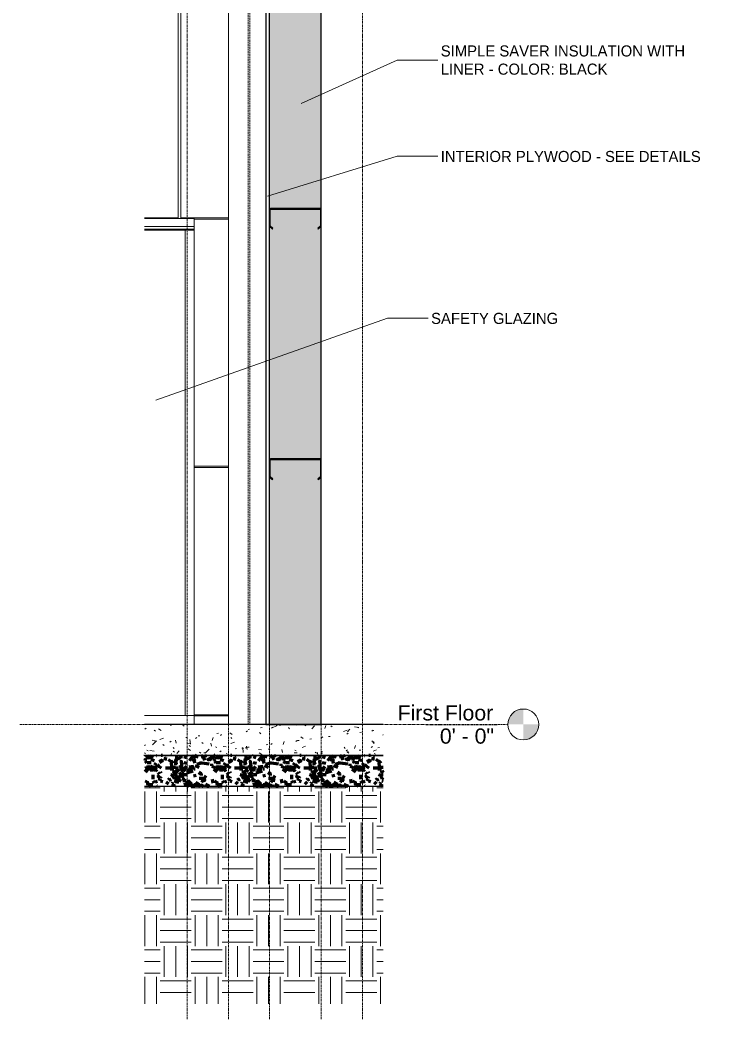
# Model space of a CAD drawing. Header units: inches. Extents: x 22734 to 24094, y -82 to 484.
# Drawn here: x 23751.9 to 23890.6, y -57.2 to 136.8 of the extents above; entities that cross this region are included whole.
import ezdxf

# ---------------------------------------------------------------- set-up
doc = ezdxf.new("R2010")
doc.units = ezdxf.units.IN
doc.header["$MEASUREMENT"] = 0
doc.linetypes.add('Grid Line 1_2_', pattern=[0.875, 0.5, -0.125, 0.125, -0.125])
doc.linetypes.add('Hidden 1_8_', pattern=[0.1875, 0.125, -0.0625])
for name, color, linetype, lineweight in [('A-ANNO-IDEN', 131, 'Continuous', 9), ('A-FLOR', 192, 'Continuous', 30), ('A-FLOR-LEVL', 51, 'Continuous', 9), ('A-FLOR-PATT', 8, 'Continuous', 70), ('A-GLAZ-CWMG', 51, 'Continuous', 30), ('A-WALL', 113, 'Continuous', 30), ('A-WALL-PATT', 111, 'Continuous', 70), ('C-BLDG-PADS', 91, 'Continuous', 200), ('C-TOPO', 7, 'Continuous', 30), ('I-WALL', 2, 'Continuous', 30), ('S-BEAM', 12, 'Continuous', 30), ('S-COLS', 52, 'Continuous', 30), ('S-GRID', 1, 'Continuous', 9)]:
    doc.layers.add(name, color=color, linetype=linetype, lineweight=lineweight)
doc.styles.add('Arial_1', font='arial.ttf', dxfattribs={"height": 2.950599})
doc.styles.add('Century Gothic', font='GOTHIC.TTF', dxfattribs={"height": 2.155668})

# ---------------------------------------------------------------- blocks, each defined once
blk = doc.blocks.new('Struct_Xcel_Sports Complex_rvt-5-Wall Section - Fieldhouse - West Wall')
at = {"layer": 'A-FLOR-PATT', "lineweight": 9}
h = blk.add_hatch(dxfattribs=at)
h.set_pattern_fill('FP_44', color=253, style=0, pattern_type=2)
h.set_pattern_definition([(50, (-69256.922, 101.715), (6.8859965, -0.6020972), [0.72, -7.92]), (355, (-69256.922, 101.715), (-1.3317556, 7.2205465), [0.576, -6.336]), (100.451, (-69256.349, 101.665), (5.55362855, 6.6181912), [0.612, -6.731]), (46.184, (-69256.922, 103.635), (10.2456418, -1.5889251), [1.08, -11.88]), (96.636, (-69256.069, 103.502), (8.9724387, 9.3515184), [0.918, -10.096]), (351.184, (-69256.922, 103.635), (8.9731991, 9.3512304), [0.864, -9.504]), (21, (-69255.962, 103.155), (5.7307257, -3.86500345), [0.72, -7.92]), (326, (-69255.962, 103.155), (2.3358107, 6.9608802), [0.576, -6.336]), (71.451, (-69255.485, 102.833), (8.0658757, 3.0959479), [0.612, -6.731]), (37.5, (-69256.922, 101.715), (0.11686595, 3.19547842), [0.317, -5.942, 0.317, -6.115, -6.36]), (37.5, (-69256.922, 101.715), (0.11686595, 3.19547842), [-12.691, 0.317, -6.043]), (7.5, (-69256.922, 101.715), (2.52543, 3.78602473), [0.317, -3.35, 0.317, -5.798, -2.424]), (7.5, (-69256.922, 101.715), (2.52543, 3.78602473), [-9.782, 0.317, -2.107]), (327.5, (-69259.063, 101.715), (5.12436853, -0.21617625), [0.317, -2.083, 0.317, -7.171, -9.936]), (327.5, (-69259.063, 101.715), (5.12436853, -0.21617625), [-9.888, 0.317, -9.619]), (317.5, (-69260.023, 101.715), (5.5983262, 0.96140978), [0.317, -2.803, 0.317, -4.656, -7.056]), (317.5, (-69260.023, 101.715), (5.5983262, 0.96140978), [-8.093, 0.317, -6.739])])
h.paths.add_polyline_path([(-22769.34, -6), (-22769.34, 0), (-22815.65, 0), (-22815.65, -6)], flags=0)
at = {"layer": 'A-FLOR', "color": 7}
for p, q in [((-22769.34, 0), (-22815.65, 0)), ((-22815.65, -6), (-22769.34, -6))]:
    blk.add_line(p, q, dxfattribs=at)
blk = doc.blocks.new('Girt_C - 10_D-1401750-Wall Section - Fieldhouse - West Wall')
at = {"layer": 'S-BEAM', "lineweight": 9}
h = blk.add_hatch(dxfattribs=at)
h.set_pattern_fill('FP_39', color=253, style=0, pattern_type=2)
h.set_pattern_definition([(45, (-69256.922, 101.715), (-2.37587878, 2.37587878), []), (45, (-69256.922, 105.315), (-2.37587878, 2.37587878), [])])
h.paths.add_polyline_path([(-22781.97, 96.2), (-22781.39, 96.68), (-22781.39, 99.99), (-22781.45, 100.12), (-22781.58, 100.18), (-22791.2, 100.18), (-22791.34, 100.12), (-22791.39, 99.99), (-22791.39, 96.68), (-22790.82, 96.2), (-22790.75, 96.28), (-22791.28, 96.73), (-22791.28, 100), (-22791.26, 100.05), (-22791.2, 100.07), (-22781.58, 100.07), (-22781.52, 100.05), (-22781.5, 100), (-22781.5, 96.73), (-22782.04, 96.28)], flags=0)
at = {"layer": 'S-BEAM', "color": 7}
for p, q in [((-22791.39, 99.99), (-22791.39, 96.68)), ((-22791.28, 96.73), (-22791.28, 100)), ((-22781.58, 100.18), (-22791.2, 100.18)), ((-22791.2, 100.07), (-22781.58, 100.07)), ((-22781.5, 100), (-22781.5, 96.73)), ((-22781.39, 96.68), (-22781.39, 99.99)), ((-22791.39, 96.68), (-22790.82, 96.2)), ((-22790.75, 96.28), (-22791.28, 96.73)), ((-22790.82, 96.2), (-22790.75, 96.28)), ((-22781.5, 96.73), (-22782.04, 96.28)), ((-22782.04, 96.28), (-22781.97, 96.2)), ((-22781.97, 96.2), (-22781.39, 96.68))]:
    blk.add_line(p, q, dxfattribs=at)
for centre, radius, start, end in [((-22791.2, 99.99), 0.188, 90, 180), ((-22791.2, 99.99), 0.0782, 90, 177.8773), ((-22781.58, 99.99), 0.188, 0, 90), ((-22781.58, 99.99), 0.0782, 3.0424, 90)]:
    blk.add_arc(centre, radius, start, end, dxfattribs=at)
blk = doc.blocks.new('Girt_C - 10_D-1260059-Wall Section - Fieldhouse - West Wall')
at = {"layer": 'S-BEAM', "color": 8, "lineweight": 18}
for p, q in [((-22815.65, 96.68), (-22806.02, 96.68)), ((-22815.65, 96.2), (-22806.02, 96.2))]:
    blk.add_line(p, q, dxfattribs=at)
blk = doc.blocks.new('W-Wide Flange-Column - B1_H-1528736-Wall Section - Fieldhouse - West Wall')
at = {"layer": 'S-COLS', "color": 8, "linetype": 'Hidden 1_8_', "lineweight": 18}
for p, q in [((-22795.55, 336.19), (-22795.55, 0)), ((-22795.23, 0), (-22795.23, 336.19))]:
    blk.add_line(p, q, dxfattribs=at)
blk = doc.blocks.new('Girt_C - 10_D-1835924-Wall Section - Fieldhouse - West Wall')
at = {"layer": 'S-BEAM', "color": 7}
for p, q in [((-22791.39, 51.37), (-22791.39, 48.05)), ((-22791.28, 48.11), (-22791.28, 51.37)), ((-22781.58, 51.55), (-22791.2, 51.55)), ((-22791.2, 51.45), (-22781.58, 51.45)), ((-22781.5, 51.37), (-22781.5, 48.11)), ((-22781.39, 48.05), (-22781.39, 51.37)), ((-22791.39, 48.05), (-22790.81, 47.57)), ((-22790.74, 47.66), (-22791.28, 48.11)), ((-22790.81, 47.57), (-22790.74, 47.66)), ((-22781.5, 48.11), (-22782.04, 47.66)), ((-22782.04, 47.66), (-22781.96, 47.57)), ((-22781.96, 47.57), (-22781.39, 48.05))]:
    blk.add_line(p, q, dxfattribs=at)
for centre, radius, start, end in [((-22791.2, 51.37), 0.187, 90, 180), ((-22791.2, 51.37), 0.0782, 90, 176.9576), ((-22781.58, 51.37), 0.188, 0, 90), ((-22781.58, 51.37), 0.0782, 2.1227, 90)]:
    blk.add_arc(centre, radius, start, end, dxfattribs=at)
blk = doc.blocks.new('Rectangular Mullion - Interior 1_75_ x 4_5_-1972889-Wall Section - Fieldhouse - West Wall')
at = {"layer": 'A-GLAZ-CWMG', "color": 8, "lineweight": 18}
blk.add_line((-22815.65, 96), (-22806.02, 96), dxfattribs=at)
blk = doc.blocks.new('Rectangular Mullion - Interior 1_75_ x 4_5_-1972890-Wall Section - Fieldhouse - West Wall')
at = {"layer": 'A-GLAZ-CWMG', "color": 8, "lineweight": 18}
blk.add_line((-22806.02, 1.75), (-22815.65, 1.75), dxfattribs=at)
blk = doc.blocks.new('Rectangular Mullion - Interior 1_75_ x 4_5_-1220297-Wall Section - Fieldhouse - West Wall')
at = {"layer": 'A-GLAZ-CWMG', "color": 8, "lineweight": 18}
for p, q in [((-22807.77, 96), (-22806.02, 96)), ((-22807.77, 96), (-22807.77, 1.75)), ((-22806.02, 1.75), (-22807.77, 1.75))]:
    blk.add_line(p, q, dxfattribs=at)
blk = doc.blocks.new('Level - Level Head - Circle-15001-Wall Section - Fieldhouse - West Wall')
at = {"layer": 'A-FLOR-LEVL'}
h = blk.add_hatch(color=256, dxfattribs=at)
edge = h.paths.add_edge_path(flags=0)
edge.add_line((-22742.17, 0), (-22745.17, 0))
edge.add_arc((-22742.17, 0), 3, 90, 180, ccw=False)
edge.add_line((-22742.17, 3), (-22742.17, 0))
h = blk.add_hatch(color=256, dxfattribs=at)
edge = h.paths.add_edge_path(flags=0)
edge.add_line((-22742.17, -3), (-22742.17, 0))
edge.add_line((-22742.17, 0), (-22739.17, 0))
edge.add_arc((-22742.17, 0), 3, 270, 360, ccw=False)
blk.add_circle((-22742.17, 0), 3, dxfattribs=at)

msp = doc.modelspace()

# ---------------------------------------------------------------- hatches: boundary and pattern name
at = {"layer": 'A-WALL-PATT', "lineweight": 9}
h = msp.add_hatch(dxfattribs=at)
h.set_pattern_fill('FP_40', color=43, style=0, pattern_type=2)
h.set_pattern_definition([(90, (-71511.33, -1108), (-193, -193), [48, -145]), (180, (-71511.33, -1108), (-2e-14, -193), [96, -97]), (270, (-71607.33, -1060), (-193, -193), [48, -145]), (180, (-71511.33, -1060), (-2e-14, -193), [96, -97]), (270, (-71607.83, -1060), (-193, -193), [48, -145]), (180, (-71607.83, -1060), (-2e-14, -193), [96, -97]), (90, (-71703.83, -1108), (-193, -193), [48, -145]), (180, (-71607.83, -1108), (-2e-14, -193), [96, -97]), (90, (-71559.08, -1059.75), (-193, -193), [48, -145]), (180, (-71510.96, -1059.75), (-2e-14, -193), [48.125, -144.875]), (180, (-71510.96, -1011.75), (-2e-14, -193), [48.125, -144.875]), (90, (-71655.58, -1059.75), (-193, -193), [48, -145]), (180, (-71559.58, -1059.75), (-2e-14, -193), [96, -97]), (270, (-71559.58, -1011.75), (-193, -193), [48, -145]), (180, (-71559.58, -1011.75), (-2e-14, -193), [96, -97]), (180, (-71656.08, -1059.75), (-2e-14, -193), [48, -145]), (270, (-71656.08, -1011.75), (-193, -193), [48, -145]), (180, (-71656.08, -1011.75), (-2e-14, -193), [48, -145]), (90, (-71511.33, -1011.5), (-193, -193), [48, -145]), (180, (-71511.33, -1011.5), (-2e-14, -193), [96, -97]), (270, (-71607.33, -963.5), (-193, -193), [48, -145]), (180, (-71511.33, -963.5), (-2e-14, -193), [96, -97]), (270, (-71607.83, -963.5), (-193, -193), [48, -145]), (180, (-71607.83, -963.5), (-2e-14, -193), [96, -97]), (90, (-71703.83, -1011.5), (-193, -193), [48, -145]), (180, (-71607.83, -1011.5), (-2e-14, -193), [96, -97]), (90, (-71559.08, -963.25), (-193, -193), [48, -145]), (180, (-71510.96, -963.25), (-2e-14, -193), [48.125, -144.875]), (180, (-71510.96, -915.25), (-2e-14, -193), [48.125, -144.875]), (90, (-71655.58, -963.25), (-193, -193), [48, -145]), (180, (-71559.58, -963.25), (-2e-14, -193), [96, -97]), (270, (-71559.58, -915.25), (-193, -193), [48, -145]), (180, (-71559.58, -915.25), (-2e-14, -193), [96, -97]), (180, (-71656.08, -963.25), (-2e-14, -193), [48, -145]), (270, (-71656.08, -915.25), (-193, -193), [48, -145]), (180, (-71656.08, -915.25), (-2e-14, -193), [48, -145])])
h.paths.add_polyline_path([(23792.30222, 0), (23792.30222, 176), (23776.04234, 176), (23776.04234, 98.25), (23785.67722, 98.25), (23785.67722, 0)], flags=0)
h.paths.add_polyline_path([(23800.30222, 148.1875), (23800.30322, 148.18834), (23800.30222, 148.66959)], flags=0)
h = msp.add_hatch(dxfattribs=at)
h.set_pattern_fill('FP_43', color=253, style=0, pattern_type=2)
h.set_pattern_definition([(161.57, (-69256.802, 101.835), (-0.9603836945, -0.0003991792), [0, -6.83, 0.758, 0]), (18.43, (-69257.042, 101.835), (-0.9603836945, 0.0003991792), [0, -6.83, 0.758, 0]), (108.43, (-69256.802, 101.835), (0.4795101816, -2.4005263976), [2.276, -5.312]), (71.57, (-69257.042, 101.835), (0.4795101816, 2.4005263976), [2.276, -5.312])])
h.paths.add_polyline_path([(23810.30322, 0), (23810.30322, 146.25), (23800.30322, 146.25), (23800.30322, 0)], flags=0)
at = {"layer": 'C-BLDG-PADS'}
h = msp.add_hatch(dxfattribs=at)
h.set_pattern_fill('FP_48', color=55, style=0, pattern_type=2)
h.set_pattern_definition([(212.005, (-69257.729, 103.73), (-40.310627113, -26.873008647), [1.268, -125.493]), (213.69, (-69256.922, 104.268), (-13.43624134, -13.43676437), [0.969, -47.478]), (198.435, (-69256.519, 104.402), (-26.87302355, -13.43654178), [0.425, -42.065]), (180, (-69255.982, 104.402), (-2e-15, -13.437), [0.537, -12.899]), (161.565, (-69255.579, 104.268), (-13.43651778, 1.2e-05), [0.425, -42.065]), (333.435, (-69255.444, 113.942), (13.43653248, 1.2e-05), [0.601, -29.444]), (296.565, (-69255.579, 114.211), (13.43652048, -13.43654448), [0.3, -29.745]), (270, (-69255.579, 114.883), (13.437, 8e-16), [0.672, -12.765]), (186.34, (-69255.444, 106.149), (-107.492656838, -13.4363962), [1.217, -120.457]), (296.565, (-69252.488, 114.48), (13.43652048, -13.43654448), [0.3, -29.745]), (303.69, (-69252.757, 114.883), (13.43676437, -13.43624134), [0.484, -47.962]), (229.399, (-69250.607, 108.971), (-67.182839734, -80.619621578), [1.239, -122.641]), (243.435, (-69250.204, 109.777), (1.2e-05, -13.43653248), [0.901, -29.144]), (213.69, (-69245.501, 108.299), (-13.43624134, -13.43676437), [0.484, -47.962]), (33.69, (-69249.532, 104.536), (13.43624134, 13.43676437), [0.484, -47.962]), (0, (-69249.801, 104.536), (0, 13.437), [0.269, -13.168]), (333.435, (-69250.07, 104.671), (13.43653248, 1.2e-05), [0.3, -29.745]), (284.036, (-69250.204, 105.208), (13.43654487, -40.30972051), [0.554, -54.847]), (270, (-69250.204, 105.477), (13.437, 8e-16), [0.269, -13.168]), (243.435, (-69250.204, 105.746), (1.2e-05, -13.43653248), [0.3, -29.745]), (135, (-69250.204, 105.88), (-13.4364431, 9e-16), [0.19, -18.812]), (90, (-69250.204, 105.746), (-13.437, 8e-16), [0.134, -13.302]), (18.435, (-69245.367, 111.927), (26.87302355, 13.43654178), [0.85, -41.641]), (6.34, (-69244.561, 112.195), (107.492656838, 13.4363962), [1.217, -120.457]), (180, (-69245.098, 108.971), (-2e-15, -13.437), [0.806, -12.63]), (197.354, (-69242.948, 109.642), (-40.30996214, -13.437092143), [2.252, -222.987]), (198.435, (-69242.545, 109.777), (-26.87302355, -13.43654178), [0.425, -42.065]), (213.69, (-69242.142, 110.045), (-13.43624134, -13.43676437), [0.484, -47.962]), (251.565, (-69242.008, 110.449), (-1.2e-05, -13.43651778), [0.425, -42.065]), (243.435, (-69241.873, 110.717), (1.2e-05, -13.43653248), [0.3, -29.745]), (270, (-69241.873, 110.986), (13.437, 8e-16), [0.269, -13.168]), (293.199, (-69242.276, 111.927), (13.436385413, -26.872947215), [1.023, -101.307]), (315, (-69242.68, 112.33), (13.4364431, 9e-16), [0.57, -18.432]), (0, (-69243.351, 112.33), (0, 13.437), [0.672, -12.765]), (341.565, (-69246.307, 109.105), (13.43651778, -1.2e-05), [0.425, -42.065]), (303.69, (-69246.576, 109.508), (13.43676437, -13.43624134), [0.484, -47.962]), (279.462, (-69246.711, 110.314), (13.43628022, -67.183201314), [0.817, -80.915]), (270, (-69246.711, 111.12), (13.437, 8e-16), [0.806, -12.63]), (239.036, (-69246.307, 111.792), (-13.43719984, -26.8732567), [0.783, -77.565]), (188.13, (-69245.367, 111.927), (-80.620096553, -13.436299035), [0.95, -94.061]), (116.565, (-69255.31, 111.524), (-13.43652048, 13.43654448), [0.3, -29.745]), (135, (-69255.041, 111.255), (-13.4364431, 9e-16), [0.38, -18.622]), (168.69, (-69254.369, 111.12), (-13.436897, 0.00021195), [0.685, -67.829]), (191.31, (-69253.698, 111.255), (-53.74659158, -13.43656811), [0.685, -67.829]), (194.036, (-69253.16, 111.389), (-40.30972051, -13.43654487), [0.554, -54.847]), (236.31, (-69252.891, 111.792), (-13.43619383, -26.87329889), [0.484, -47.962]), (236.31, (-69252.623, 112.195), (-13.43619383, -26.87329889), [0.484, -47.962]), (270, (-69252.623, 112.598), (13.437, 8e-16), [0.403, -13.034]), (291.801, (-69252.891, 113.27), (13.436165527, -26.87299689), [0.724, -71.635]), (116.565, (-69252.757, 110.449), (-13.43652048, 13.43654448), [0.601, -29.444]), (168.69, (-69252.085, 110.314), (-13.436897, 0.00021195), [0.685, -67.829]), (194.036, (-69251.548, 110.449), (-40.30972051, -13.43654487), [0.554, -54.847]), (225, (-69251.145, 110.852), (9e-16, -13.4364431), [0.57, -18.432]), (251.565, (-69251.01, 111.255), (-1.2e-05, -13.43651778), [0.425, -42.065]), (296.565, (-69251.279, 111.792), (13.43652048, -13.43654448), [0.601, -29.444]), (315, (-69251.548, 112.061), (13.4364431, 9e-16), [0.38, -18.622]), (326.31, (-69251.951, 112.33), (26.87329889, -13.43619383), [0.484, -47.962]), (0, (-69252.22, 112.33), (0, 13.437), [0.269, -13.168]), (33.69, (-69252.623, 112.061), (13.43624134, 13.43676437), [0.484, -47.962]), (71.565, (-69252.757, 111.658), (1.2e-05, 13.43651778), [0.425, -42.065]), (63.435, (-69252.891, 111.389), (-1.2e-05, 13.43653248), [0.3, -29.745]), (71.565, (-69253.026, 110.986), (1.2e-05, 13.43651778), [0.425, -42.065]), (104.036, (-69253.026, 110.449), (-13.43654487, 40.30972051), [0.554, -54.847]), (45, (-69253.295, 110.18), (9e-16, 13.4364431), [0.38, -18.622]), (18.435, (-69253.698, 110.045), (26.87302355, 13.43654178), [0.425, -42.065]), (0, (-69254.369, 110.045), (0, 13.437), [0.672, -12.765]), (14.036, (-69254.907, 109.911), (40.30972051, 13.43654487), [0.554, -54.847]), (341.565, (-69255.31, 110.045), (13.43651778, -1.2e-05), [0.425, -42.065]), (270, (-69255.31, 110.449), (13.437, 8e-16), [0.403, -13.034]), (225, (-69254.907, 110.852), (9e-16, -13.4364431), [0.57, -18.432]), (198.435, (-69254.101, 111.12), (-26.87302355, -13.43654178), [0.85, -41.641]), (180, (-69253.429, 111.12), (-2e-15, -13.437), [0.672, -12.765]), (153.435, (-69253.16, 110.986), (-13.43653248, -1.2e-05), [0.3, -29.745]), (206.565, (-69248.054, 108.836), (-13.43654448, -13.43652048), [0.3, -29.745]), (146.31, (-69247.651, 108.567), (-26.87329889, 13.43619383), [0.484, -47.962]), (119.745, (-69247.114, 107.627), (-40.310559686, 67.183206442), [1.083, -107.246]), (95.711, (-69246.979, 106.283), (-13.437542441, 120.93005793), [1.35, -133.686]), (90, (-69246.979, 106.149), (-13.437, 8e-16), [0.134, -13.302]), (63.435, (-69247.114, 105.88), (-1.2e-05, 13.43653248), [0.3, -29.745]), (26.565, (-69247.382, 105.746), (13.43654448, 13.43652048), [0.3, -29.745]), (0, (-69247.785, 105.746), (0, 13.437), [0.403, -13.034]), (0, (-69247.92, 105.746), (0, 13.437), [0.134, -13.302]), (0, (-69248.189, 105.746), (0, 13.437), [0.269, -13.168]), (326.31, (-69248.592, 106.014), (26.87329889, -13.43619383), [0.484, -47.962]), (333.435, (-69248.86, 106.149), (13.43653248, 1.2e-05), [0.3, -29.745]), (284.036, (-69248.995, 106.686), (13.43654487, -40.30972051), [0.554, -54.847]), (270, (-69248.995, 106.955), (13.437, 8e-16), [0.269, -13.168]), (270, (-69248.995, 107.358), (13.437, 8e-16), [0.403, -13.034]), (258.69, (-69248.86, 108.03), (-0.00021195, -13.436897), [0.685, -67.829]), (231.34, (-69248.323, 108.702), (-40.310189547, -53.74581586), [0.86, -85.176]), (270, (-69245.501, 108.433), (13.437, 8e-16), [0.134, -13.302]), (270, (-69245.501, 108.567), (13.437, 8e-16), [0.134, -13.302]), (326.31, (-69245.904, 108.836), (26.87329889, -13.43619383), [0.484, -47.962]), (333.435, (-69246.711, 109.239), (13.43653248, 1.2e-05), [0.901, -29.144]), (0, (-69247.382, 109.239), (0, 13.437), [0.672, -12.765]), (63.435, (-69247.517, 108.971), (-1.2e-05, 13.43653248), [0.3, -29.745]), (90, (-69247.517, 108.433), (-13.437, 8e-16), [0.537, -12.899]), (135, (-69247.114, 108.03), (-13.4364431, 9e-16), [0.57, -18.432]), (161.565, (-69246.711, 107.896), (-13.43651778, 1.2e-05), [0.425, -42.065]), (180, (-69246.307, 107.896), (-2e-15, -13.437), [0.403, -13.034]), (198.435, (-69245.904, 108.03), (-26.87302355, -13.43654178), [0.425, -42.065]), (351.87, (-69251.145, 115.286), (13.437008742, -0.00025884), [1.9, -93.111]), (14.036, (-69251.682, 115.151), (40.30972051, 13.43654487), [0.554, -54.847]), (53.13, (-69252.085, 114.614), (26.87367201, 40.30975199), [0.672, -66.511]), (95.194, (-69251.951, 113.136), (-13.435132616, 134.366464673), [1.484, -146.928]), (101.31, (-69251.816, 112.464), (-13.43656811, 53.74659158), [0.685, -67.829]), (143.13, (-69251.279, 112.061), (-40.30975199, 26.87367201), [0.672, -66.511]), (161.565, (-69250.876, 111.927), (-13.43651778, 1.2e-05), [0.425, -42.065]), (198.435, (-69250.473, 112.061), (-26.87302355, -13.43654178), [0.425, -42.065]), (225, (-69249.801, 112.733), (9e-16, -13.4364431), [0.95, -18.052]), (228.814, (-69248.86, 113.808), (-80.619807196, -94.05617743), [1.428, -141.405]), (251.565, (-69248.726, 114.211), (-1.2e-05, -13.43651778), [0.425, -42.065]), (270, (-69248.726, 114.345), (13.437, 8e-16), [0.134, -13.302]), (288.435, (-69248.86, 114.748), (13.43654178, -26.87302355), [0.425, -42.065]), (326.31, (-69249.264, 115.017), (26.87329889, -13.43619383), [0.484, -47.962]), (90, (-69255.444, 111.792), (-13.437, 8e-16), [0.941, -12.496]), (338.199, (-69253.563, 113.539), (40.309911565, -13.436440885), [0.724, -71.635]), (0, (-69254.369, 113.539), (0, 13.437), [0.806, -12.63]), (30.964, (-69255.041, 113.136), (40.31028525, 26.87331359), [0.783, -77.565]), (45, (-69255.444, 112.733), (9e-16, 13.4364431), [0.57, -18.432]), (90, (-69257.594, 107.493), (-13.437, 8e-16), [0.941, -12.496]), (116.565, (-69257.191, 106.686), (-13.43652048, 13.43654448), [0.901, -29.144]), (153.435, (-69256.385, 106.283), (-13.43653248, -1.2e-05), [0.901, -29.144]), (180, (-69255.713, 106.283), (-2e-15, -13.437), [0.672, -12.765]), (218.66, (-69255.041, 106.821), (-13.43683316, -13.4362984), [0.86, -85.176]), (231.34, (-69254.504, 107.493), (-40.310189547, -53.74581586), [0.86, -85.176]), (213.69, (-69253.698, 108.03), (-13.43624134, -13.43676437), [0.969, -47.478]), (239.036, (-69253.295, 108.702), (-13.43719984, -26.8732567), [0.783, -77.565]), (270, (-69253.295, 108.971), (13.437, 8e-16), [0.269, -13.168]), (270, (-69253.295, 109.374), (13.437, 8e-16), [0.403, -13.034]), (315, (-69253.698, 109.777), (13.4364431, 9e-16), [0.57, -18.432]), (350.538, (-69254.504, 109.911), (13.43682243, 7.5563e-05), [0.817, -80.915]), (14.036, (-69255.579, 109.642), (40.30972051, 13.43654487), [1.108, -54.293]), (18.435, (-69256.788, 109.239), (26.87302355, 13.43654178), [1.275, -41.216]), (45, (-69257.191, 108.836), (9e-16, 13.4364431), [0.57, -18.432]), (45, (-69257.594, 108.433), (9e-16, 13.4364431), [0.57, -18.432]), (108.435, (-69254.638, 105.477), (-13.43654178, 26.87302355), [0.85, -41.641]), (126.87, (-69254.235, 104.94), (-13.436224, 13.436576), [0.672, -66.511]), (146.31, (-69253.832, 104.671), (-26.87329889, 13.43619383), [0.484, -47.962]), (161.565, (-69253.429, 104.536), (-13.43651778, 1.2e-05), [0.425, -42.065]), (135, (-69253.026, 104.133), (-13.4364431, 9e-16), [0.57, -18.432]), (161.565, (-69252.623, 103.999), (-13.43651778, 1.2e-05), [0.425, -42.065]), (180, (-69252.22, 103.999), (-2e-15, -13.437), [0.403, -13.034]), (206.565, (-69251.951, 104.133), (-13.43654448, -13.43652048), [0.3, -29.745]), (206.565, (-69251.413, 104.402), (-13.43654448, -13.43652048), [0.601, -29.444]), (189.462, (-69250.607, 104.536), (-67.183201314, -13.43628022), [0.817, -80.915]), (243.435, (-69250.338, 105.074), (1.2e-05, -13.43653248), [0.601, -29.444]), (270, (-69250.338, 105.208), (13.437, 8e-16), [0.134, -13.302]), (270, (-69250.338, 105.477), (13.437, 8e-16), [0.269, -13.168]), (326.31, (-69250.742, 106.283), (26.87329889, -13.43619383), [0.484, -47.962]), (327.995, (-69251.816, 106.955), (67.182935236, -40.309468045), [1.268, -125.493]), (329.036, (-69252.488, 107.358), (26.8732567, -13.43719984), [0.783, -77.565]), (341.565, (-69253.295, 107.627), (13.43651778, -1.2e-05), [0.85, -41.641]), (0, (-69253.832, 107.627), (0, 13.437), [0.537, -12.899]), (33.69, (-69254.235, 107.358), (13.43624134, 13.43676437), [0.484, -47.962]), (53.13, (-69254.638, 106.821), (26.87367201, 40.30975199), [0.672, -66.511]), (63.435, (-69254.907, 106.283), (-1.2e-05, 13.43653248), [0.601, -29.444]), (225, (-69248.726, 105.208), (9e-16, -13.4364431), [0.57, -18.432]), (236.31, (-69248.457, 105.611), (-13.43619383, -26.87329889), [0.484, -47.962]), (270, (-69248.457, 105.746), (13.437, 8e-16), [0.134, -13.302]), (315, (-69248.726, 106.014), (13.4364431, 9e-16), [0.38, -18.622]), (333.435, (-69249.264, 106.283), (13.43653248, 1.2e-05), [0.601, -29.444]), (18.435, (-69250.07, 106.014), (26.87302355, 13.43654178), [0.85, -41.641]), (75.964, (-69250.204, 105.477), (-0.00029963, 13.43623109), [0.554, -54.847]), (71.565, (-69256.251, 102.924), (1.2e-05, 13.43651778), [0.425, -42.065]), (135, (-69255.982, 102.655), (-13.4364431, 9e-16), [0.38, -18.622]), (146.31, (-69255.579, 102.387), (-26.87329889, 13.43619383), [0.484, -47.962]), (153.435, (-69255.041, 102.118), (-13.43653248, -1.2e-05), [0.601, -29.444]), (180, (-69254.907, 102.118), (-2e-15, -13.437), [0.134, -13.302]), (161.565, (-69254.504, 101.984), (-13.43651778, 1.2e-05), [0.425, -42.065]), (180, (-69253.966, 101.984), (-2e-15, -13.437), [0.537, -12.899]), (198.435, (-69253.563, 102.118), (-26.87302355, -13.43654178), [0.425, -42.065]), (210.964, (-69252.891, 102.521), (-40.31028525, -26.87331359), [0.783, -77.565]), (206.565, (-69252.623, 102.655), (-13.43654448, -13.43652048), [0.3, -29.745]), (251.565, (-69252.488, 103.058), (-1.2e-05, -13.43651778), [0.425, -42.065]), (303.69, (-69252.757, 103.462), (13.43676437, -13.43624134), [0.484, -47.962]), (306.87, (-69253.16, 103.999), (13.436224, -13.436576), [0.672, -66.511]), (323.13, (-69253.698, 104.402), (40.30975199, -26.87367201), [0.672, -66.511]), (345.964, (-69254.235, 104.536), (13.43623109, 0.00029963), [0.554, -54.847]), (18.435, (-69254.638, 104.402), (26.87302355, 13.43654178), [0.425, -42.065]), (30.964, (-69255.31, 103.999), (40.31028525, 26.87331359), [0.783, -77.565]), (39.806, (-69256.116, 103.327), (13.436601746, 13.436290765), [1.049, -103.894]), (135, (-69252.085, 102.118), (-13.4364431, 9e-16), [0.19, -18.812]), (153.435, (-69251.816, 101.984), (-13.43653248, -1.2e-05), [0.3, -29.745]), (191.31, (-69251.145, 102.118), (-53.74659158, -13.43656811), [0.685, -67.829]), (165.964, (-69250.607, 101.984), (-13.43623109, -0.00029963), [0.554, -54.847]), (175.236, (-69248.995, 101.849), (-13.436426459, -8.2064e-05), [1.618, -160.181]), (206.565, (-69248.726, 101.984), (-13.43654448, -13.43652048), [0.3, -29.745]), (225, (-69248.457, 102.252), (9e-16, -13.4364431), [0.38, -18.622]), (270, (-69248.457, 102.924), (13.437, 8e-16), [0.672, -12.765]), (270, (-69248.457, 103.327), (13.437, 8e-16), [0.403, -13.034]), (308.66, (-69248.995, 103.999), (13.4362984, -13.43683316), [0.86, -85.176]), (338.199, (-69249.667, 104.268), (40.309911565, -13.436440885), [0.724, -71.635]), (348.69, (-69250.338, 104.402), (13.436897, -0.00021195), [0.685, -67.829]), (18.435, (-69251.548, 103.999), (26.87302355, 13.43654178), [1.275, -41.216]), (36.87, (-69252.085, 103.596), (13.436576, 13.436224), [0.672, -66.511]), (68.199, (-69252.354, 102.924), (13.436440885, 40.309911565), [0.724, -71.635]), (101.31, (-69252.22, 102.252), (-13.43656811, 53.74659158), [0.685, -67.829]), (348.69, (-69253.429, 115.017), (13.436897, -0.00021195), [0.685, -67.829]), (354.806, (-69254.907, 115.151), (13.436138466, -0.000352098), [1.484, -146.928]), (0, (-69255.31, 115.151), (0, 13.437), [0.403, -13.034]), (45, (-69255.579, 114.883), (9e-16, 13.4364431), [0.38, -18.622]), (180, (-69254.504, 113.673), (-2e-15, -13.437), [0.403, -13.034]), (188.13, (-69253.563, 113.808), (-80.620096553, -13.436299035), [0.95, -94.061]), (172.875, (-69252.488, 113.673), (-13.436806833, -0.000375938), [1.083, -107.246]), (225, (-69252.354, 113.808), (9e-16, -13.4364431), [0.19, -18.812]), (270, (-69252.354, 114.211), (13.437, 8e-16), [0.403, -13.034]), (161.565, (-69248.054, 114.614), (-13.43651778, 1.2e-05), [0.425, -42.065]), (180, (-69247.517, 114.614), (-2e-15, -13.437), [0.537, -12.899]), (198.435, (-69247.114, 114.748), (-26.87302355, -13.43654178), [0.425, -42.065]), (170.538, (-69246.307, 114.614), (-13.43682243, -7.5563e-05), [0.817, -80.915]), (213.69, (-69245.904, 114.883), (-13.43624134, -13.43676437), [0.484, -47.962]), (270, (-69245.904, 115.017), (13.437, 8e-16), [0.134, -13.302]), (296.565, (-69246.039, 115.286), (13.43652048, -13.43654448), [0.3, -29.745]), (341.565, (-69246.845, 115.555), (13.43651778, -1.2e-05), [0.85, -41.641]), (341.565, (-69247.651, 115.823), (13.43651778, -1.2e-05), [0.85, -41.641]), (14.036, (-69248.189, 115.689), (40.30972051, 13.43654487), [0.554, -54.847]), (45, (-69248.592, 115.286), (9e-16, 13.4364431), [0.57, -18.432]), (104.036, (-69248.457, 114.748), (-13.43654487, 40.30972051), [0.554, -54.847]), (0, (-69258.938, 103.058), (0, 13.437), [0.134, -13.302]), (315, (-69259.207, 103.327), (13.4364431, 9e-16), [0.38, -18.622]), (274.764, (-69259.341, 104.94), (13.43768295, -147.802600102), [1.618, -160.181]), (255.964, (-69259.207, 105.477), (0.00029963, -13.43623109), [0.554, -54.847]), (225, (-69258.938, 105.746), (9e-16, -13.4364431), [0.38, -18.622]), (198.435, (-69257.729, 106.149), (-26.87302355, -13.43654178), [1.275, -41.216]), (180, (-69257.594, 106.149), (-2e-15, -13.437), [0.134, -13.302]), (171.87, (-69256.654, 106.014), (-13.437008742, 0.00025884), [0.95, -94.061]), (146.31, (-69255.041, 105.88), (-26.87329889, 13.43619383), [0.484, -47.962]), (108.435, (-69254.773, 105.074), (-13.43654178, 26.87302355), [0.85, -41.641]), (90, (-69254.773, 104.94), (-13.437, 8e-16), [0.134, -13.302]), (71.565, (-69254.907, 104.536), (1.2e-05, 13.43651778), [0.425, -42.065]), (26.565, (-69255.176, 104.402), (13.43654448, 13.43652048), [0.3, -29.745]), (18.435, (-69255.579, 104.268), (26.87302355, 13.43654178), [0.425, -42.065]), (126.87, (-69248.323, 103.327), (-13.436224, 13.436576), [0.672, -66.511]), (123.69, (-69248.054, 102.924), (-13.43676437, 13.43624134), [0.484, -47.962]), (149.036, (-69247.382, 102.521), (-26.8732567, 13.43719984), [0.783, -77.565]), (168.69, (-69246.711, 102.387), (-13.436897, 0.00021195), [0.685, -67.829]), (213.69, (-69246.307, 102.655), (-13.43624134, -13.43676437), [0.484, -47.962]), (251.565, (-69246.173, 103.058), (-1.2e-05, -13.43651778), [0.425, -42.065]), (270, (-69246.173, 103.193), (13.437, 8e-16), [0.134, -13.302]), (279.462, (-69246.307, 103.999), (13.43628022, -67.183201314), [0.817, -80.915]), (243.435, (-69246.173, 104.268), (1.2e-05, -13.43653248), [0.3, -29.745]), (270, (-69246.173, 104.402), (13.437, 8e-16), [0.134, -13.302]), (296.565, (-69246.576, 105.208), (13.43652048, -13.43654448), [0.901, -29.144]), (329.036, (-69247.248, 105.611), (26.8732567, -13.43719984), [0.783, -77.565]), (8.13, (-69248.189, 105.477), (80.620096553, 13.436299035), [0.95, -94.061]), (45, (-69248.726, 104.94), (9e-16, 13.4364431), [0.76, -18.242]), (45, (-69248.995, 104.671), (9e-16, 13.4364431), [0.38, -18.622]), (90, (-69248.995, 104.268), (-13.437, 8e-16), [0.403, -13.034]), (123.69, (-69248.726, 103.865), (-13.43676437, 13.43624134), [0.484, -47.962]), (101.31, (-69246.711, 106.283), (-13.43656811, 53.74659158), [0.685, -67.829]), (108.435, (-69246.576, 105.88), (-13.43654178, 26.87302355), [0.425, -42.065]), (135, (-69246.442, 105.746), (-13.4364431, 9e-16), [0.19, -18.812]), (180, (-69246.039, 105.746), (-2e-15, -13.437), [0.403, -13.034]), (213.69, (-69245.636, 106.014), (-13.43624134, -13.43676437), [0.484, -47.962]), (187.125, (-69244.561, 106.149), (-94.056659386, -13.437028064), [1.083, -107.246]), (236.31, (-69244.292, 106.552), (-13.43619383, -26.87329889), [0.484, -47.962]), (270, (-69244.292, 106.686), (13.437, 8e-16), [0.134, -13.302]), (288.435, (-69244.426, 107.089), (13.43654178, -26.87302355), [0.425, -42.065]), (285.945, (-69244.695, 108.03), (13.436606556, -40.30964922), [0.978, -96.842]), (315, (-69244.964, 108.299), (13.4364431, 9e-16), [0.38, -18.622]), (18.435, (-69245.367, 108.164), (26.87302355, 13.43654178), [0.425, -42.065]), (29.745, (-69246.307, 107.627), (67.183206442, 40.310559686), [1.083, -107.246]), (18.435, (-69246.711, 107.493), (26.87302355, 13.43654178), [0.425, -42.065]), (75.964, (-69246.845, 106.955), (-0.00029963, 13.43623109), [0.554, -54.847]), (180, (-69250.742, 110.449), (-2e-15, -13.437), [0.403, -13.034]), (180, (-69250.473, 110.449), (-2e-15, -13.437), [0.269, -13.168]), (135, (-69250.204, 110.18), (-13.4364431, 9e-16), [0.38, -18.622]), (90, (-69250.204, 109.777), (-13.437, 8e-16), [0.403, -13.034]), (26.565, (-69252.22, 107.627), (13.43654448, 13.43652048), [0.901, -29.144]), (341.565, (-69252.623, 107.761), (13.43651778, -1.2e-05), [0.425, -42.065]), (300.964, (-69253.026, 108.433), (26.87331359, -40.31028525), [0.783, -77.565]), (71.565, (-69250.473, 108.836), (1.2e-05, 13.43651778), [0.425, -42.065]), (90, (-69250.473, 108.164), (-13.437, 8e-16), [0.672, -12.765]), (123.69, (-69250.204, 107.761), (-13.43676437, 13.43624134), [0.484, -47.962]), (153.435, (-69249.667, 107.493), (-13.43653248, -1.2e-05), [0.601, -29.444]), (198.435, (-69249.264, 107.627), (-26.87302355, -13.43654178), [0.425, -42.065]), (243.435, (-69249.129, 107.896), (1.2e-05, -13.43653248), [0.3, -29.745]), (255.964, (-69248.995, 108.433), (0.00029963, -13.43623109), [0.554, -54.847]), (251.565, (-69248.86, 108.836), (-1.2e-05, -13.43651778), [0.425, -42.065]), (291.801, (-69249.129, 109.508), (13.436165527, -26.87299689), [0.724, -71.635]), (323.13, (-69249.667, 109.911), (40.30975199, -26.87367201), [0.672, -66.511]), (18.435, (-69250.07, 109.777), (26.87302355, 13.43654178), [0.425, -42.065]), (63.435, (-69250.338, 109.239), (-1.2e-05, 13.43653248), [0.601, -29.444]), (135, (-69251.413, 106.821), (-13.4364431, 9e-16), [0.57, -18.432]), (149.036, (-69250.742, 106.418), (-26.8732567, 13.43719984), [0.783, -77.565]), (146.31, (-69250.338, 106.149), (-26.87329889, 13.43619383), [0.484, -47.962]), (180, (-69250.07, 106.149), (-2e-15, -13.437), [0.269, -13.168]), (210.964, (-69249.398, 106.552), (-40.31028525, -26.87331359), [0.783, -77.565]), (243.435, (-69249.264, 106.821), (1.2e-05, -13.43653248), [0.3, -29.745]), (303.69, (-69249.532, 107.224), (13.43676437, -13.43624134), [0.484, -47.962]), (321.34, (-69250.204, 107.761), (53.74581586, -40.310189547), [0.86, -85.176]), (345.964, (-69250.742, 107.896), (13.43623109, 0.00029963), [0.554, -54.847]), (11.31, (-69251.413, 107.761), (53.74659158, 13.43656811), [0.685, -67.829]), (26.565, (-69251.682, 107.627), (13.43654448, 13.43652048), [0.3, -29.745]), (71.565, (-69251.816, 107.224), (1.2e-05, 13.43651778), [0.425, -42.065]), (15.945, (-69252.085, 110.18), (40.30964922, 13.436606556), [0.978, -96.842]), (29.745, (-69253.026, 109.642), (67.183206442, 40.310559686), [1.083, -107.246]), (63.435, (-69253.16, 109.374), (-1.2e-05, 13.43653248), [0.3, -29.745]), (90, (-69253.16, 108.971), (-13.437, 8e-16), [0.403, -13.034]), (104.036, (-69253.026, 108.433), (-13.43654487, 40.30972051), [0.554, -54.847]), (120.964, (-69252.623, 107.761), (-26.87331359, 40.31028525), [0.783, -77.565]), (153.435, (-69245.098, 114.883), (-13.43653248, -1.2e-05), [0.3, -29.745]), (180, (-69244.829, 114.883), (-2e-15, -13.437), [0.269, -13.168]), (209.745, (-69243.889, 115.42), (-67.183206442, -40.310559686), [1.083, -107.246]), (225, (-69243.351, 115.958), (9e-16, -13.4364431), [0.76, -18.242]), (239.036, (-69242.948, 116.629), (-13.43719984, -26.8732567), [0.783, -77.565]), (239.036, (-69242.545, 117.301), (-13.43719984, -26.8732567), [0.783, -77.565]), (270, (-69242.545, 117.436), (13.437, 8e-16), [0.134, -13.302]), (333.435, (-69242.814, 117.57), (13.43653248, 1.2e-05), [0.3, -29.745]), (0, (-69243.217, 117.57), (0, 13.437), [0.403, -13.034]), (45, (-69243.62, 117.167), (9e-16, 13.4364431), [0.57, -18.432]), (26.565, (-69245.233, 116.361), (13.43654448, 13.43652048), [1.803, -28.243]), (30.964, (-69245.904, 115.958), (40.31028525, 26.87331359), [0.783, -77.565]), (90, (-69245.904, 115.689), (-13.437, 8e-16), [0.269, -13.168]), (128.66, (-69245.367, 115.017), (-13.4362984, 13.43683316), [0.86, -85.176]), (255.964, (-69246.845, 110.583), (0.00029963, -13.43623109), [0.554, -54.847]), (281.31, (-69246.979, 111.255), (13.43656811, -53.74659158), [0.685, -67.829]), (309.806, (-69247.651, 112.061), (13.436290765, -13.436601746), [1.049, -103.894]), (329.036, (-69248.323, 112.464), (26.8732567, -13.43719984), [0.783, -77.565]), (345.964, (-69248.86, 112.598), (13.43623109, 0.00029963), [0.554, -54.847]), (0, (-69249.398, 112.598), (0, 13.437), [0.537, -12.899]), (26.565, (-69249.935, 112.33), (13.43654448, 13.43652048), [0.601, -29.444]), (45, (-69250.338, 111.927), (9e-16, 13.4364431), [0.57, -18.432]), (53.13, (-69250.742, 111.389), (26.87367201, 40.30975199), [0.672, -66.511]), (90, (-69250.742, 110.986), (-13.437, 8e-16), [0.403, -13.034]), (135, (-69250.338, 110.583), (-13.4364431, 9e-16), [0.57, -18.432]), (144.462, (-69249.398, 109.911), (-40.309531344, 26.87330958), [1.156, -114.43]), (135, (-69248.726, 109.239), (-13.4364431, 9e-16), [0.95, -18.052]), (153.435, (-69248.189, 108.971), (-13.43653248, -1.2e-05), [0.601, -29.444]), (206.565, (-69247.651, 109.239), (-13.43654448, -13.43652048), [0.601, -29.444]), (230.194, (-69246.979, 110.045), (-53.747184192, -67.182341076), [1.049, -103.894]), (66.801, (-69248.726, 113.27), (26.874048617, 67.182875615), [1.023, -101.307]), (90, (-69248.726, 112.867), (-13.437, 8e-16), [0.403, -13.034]), (153.435, (-69248.457, 112.733), (-13.43653248, -1.2e-05), [0.3, -29.745]), (153.435, (-69247.92, 112.464), (-13.43653248, -1.2e-05), [0.601, -29.444]), (149.036, (-69247.248, 112.061), (-26.8732567, 13.43719984), [0.783, -77.565]), (180, (-69246.576, 112.061), (-2e-15, -13.437), [0.672, -12.765]), (180, (-69245.77, 112.061), (-2e-15, -13.437), [0.806, -12.63]), (213.69, (-69245.367, 112.33), (-13.43624134, -13.43676437), [0.484, -47.962]), (243.435, (-69245.098, 112.867), (1.2e-05, -13.43653248), [0.601, -29.444]), (277.125, (-69245.233, 113.942), (13.437028064, -94.056659386), [1.083, -107.246]), (315, (-69245.501, 114.211), (13.4364431, 9e-16), [0.38, -18.622]), (341.565, (-69245.904, 114.345), (13.43651778, -1.2e-05), [0.425, -42.065]), (352.875, (-69246.979, 114.48), (13.436806833, 0.000375938), [1.083, -107.246]), (0, (-69247.651, 114.48), (0, 13.437), [0.672, -12.765]), (21.801, (-69248.323, 114.211), (26.87299689, 13.436165527), [0.724, -71.635]), (90, (-69242.276, 113.539), (-13.437, 8e-16), [0.537, -12.899]), (90, (-69242.276, 113.002), (-13.437, 8e-16), [0.537, -12.899]), (56.31, (-69242.545, 112.598), (13.43619383, 26.87329889), [0.484, -47.962]), (18.435, (-69242.948, 112.464), (26.87302355, 13.43654178), [0.425, -42.065]), (0, (-69244.292, 112.464), (0, 13.437), [1.344, -12.093]), (341.565, (-69244.695, 112.598), (13.43651778, -1.2e-05), [0.425, -42.065]), (296.565, (-69244.829, 112.867), (13.43652048, -13.43654448), [0.3, -29.745]), (278.13, (-69244.964, 113.808), (13.436299035, -80.620096553), [0.95, -94.061]), (270, (-69244.964, 113.942), (13.437, 8e-16), [0.134, -13.302]), (251.565, (-69244.829, 114.345), (-1.2e-05, -13.43651778), [0.425, -42.065]), (225, (-69244.426, 114.748), (9e-16, -13.4364431), [0.57, -18.432]), (218.66, (-69243.754, 115.286), (-13.43683316, -13.4362984), [0.86, -85.176]), (225, (-69243.351, 115.689), (9e-16, -13.4364431), [0.57, -18.432]), (206.565, (-69243.083, 115.823), (-13.43654448, -13.43652048), [0.3, -29.745]), (180, (-69242.814, 115.823), (-2e-15, -13.437), [0.269, -13.168]), (123.69, (-69242.545, 115.42), (-13.43676437, 13.43624134), [0.484, -47.962]), (108.435, (-69242.411, 115.017), (-13.43654178, 26.87302355), [0.425, -42.065]), (98.13, (-69242.276, 114.076), (-13.436299035, 80.620096553), [0.95, -94.061])])
h.paths.add_polyline_path([(23822.35234, -12), (23822.35234, -6), (23776.04234, -6), (23776.04234, -12)], flags=0)
at = {"layer": 'C-TOPO', "lineweight": 9}
h = msp.add_hatch(dxfattribs=at)
h.set_pattern_fill('FP_47', color=253, style=0, pattern_type=2)
h.set_pattern_definition([(0, (-69256.922, 101.715), (6, 6), [6, -6]), (0, (-69256.922, 103.965), (6, 6), [6, -6]), (0, (-69256.922, 106.215), (6, 6), [6, -6]), (90, (-69256.172, 106.965), (-6, 6), [6, -6]), (90, (-69253.922, 106.965), (-6, 6), [6, -6]), (90, (-69251.672, 106.965), (-6, 6), [6, -6])])
h.paths.add_polyline_path([(23822.35234, -54.27733), (23822.35234, -12.00628), (23776.04234, -12.00628), (23776.04234, -54.27733)], flags=0)

# ---------------------------------------------------------------- linework, layer by layer
at = {"layer": 'A-ANNO-IDEN', "color": 153}
for p, q in [((23806.40061, 120.57432), (23825.07582, 128.99366)), ((23825.07582, 128.99366), (23833.50823, 128.99366)), ((23799.89433, 102.56273), (23825.07582, 110.32196)), ((23825.07582, 110.32196), (23833.50823, 110.32196)), ((23778.21995, 62.95148), (23823.20082, 78.87937)), ((23823.20082, 78.87937), (23831.63323, 78.87937))]:
    msp.add_line(p, q, dxfattribs=at)
at = {"layer": 'A-WALL', "color": 7}
msp.add_line((23800.30322, 0), (23800.30322, 146.25), dxfattribs=at)
at = {"layer": 'C-BLDG-PADS', "color": 7, "lineweight": 30}
for p, q in [((23822.35234, -6), (23776.04234, -6)), ((23776.04234, -12), (23822.35234, -12))]:
    msp.add_line(p, q, dxfattribs=at)
at = {"layer": 'C-TOPO'}
msp.add_line((23776.04234, -12.00628), (23822.35234, -12.00628), dxfattribs=at)
at = {"layer": 'C-TOPO', "color": 8, "lineweight": 18}
msp.add_line((23776.04234, -12.00628), (23822.35234, -12.00628), dxfattribs=at)
at = {"layer": 'I-WALL', "color": 7}
for p, q in [((23799.55322, 146.25), (23799.55322, 0)), ((23810.30322, 0), (23810.30322, 146.25)), ((23799.55322, 0), (23810.30322, 0))]:
    msp.add_line(p, q, dxfattribs=at)
at = {"layer": 'I-WALL', "color": 8, "lineweight": 18}
for p, q in [((23776.04234, 98.25), (23785.67722, 98.25)), ((23785.67722, 98.25), (23785.67722, 0))]:
    msp.add_line(p, q, dxfattribs=at)
at = {"layer": 'S-COLS', "color": 8, "lineweight": 18}
msp.add_line((23792.30222, 336.19107), (23792.30222, 0), dxfattribs=at)
at = {"layer": 'S-GRID', "linetype": 'Grid Line 1_2_'}
for p, q in [((23784.30222, -57.1953), (23784.30222, 406.91268)), ((23818.30222, -57.1953), (23818.30222, 406.91268)), ((23792.30222, -57.1953), (23792.30222, 392.16165)), ((23810.30222, -57.1953), (23810.30222, 392.16165)), ((23792.30222, -57.1953), (23792.30222, 377.41062)), ((23800.30222, -57.1953), (23800.30222, 367.47308)), ((23810.30222, -57.1953), (23810.30222, 358.93301))]:
    msp.add_line(p, q, dxfattribs=at)

# ---------------------------------------------------------------- block references
at = {"layer": 'A-FLOR-LEVL'}
msp.add_blockref('Level - Level Head - Circle-15001-Wall Section - Fieldhouse - West Wall', (46591.69244, 0), dxfattribs=at)
at = {"layer": 'A-GLAZ-CWMG', "color": 8, "lineweight": 18}
for name in ['Rectangular Mullion - Interior 1_75_ x 4_5_-1972889-Wall Section - Fieldhouse - West Wall', 'Rectangular Mullion - Interior 1_75_ x 4_5_-1220297-Wall Section - Fieldhouse - West Wall', 'Rectangular Mullion - Interior 1_75_ x 4_5_-1972890-Wall Section - Fieldhouse - West Wall']:
    msp.add_blockref(name, (46591.69244, 0), dxfattribs=at)
at = {"layer": 'S-BEAM', "color": 8, "lineweight": 18}
for name in ['Girt_C - 10_D-1401750-Wall Section - Fieldhouse - West Wall', 'Girt_C - 10_D-1260059-Wall Section - Fieldhouse - West Wall', 'Girt_C - 10_D-1835924-Wall Section - Fieldhouse - West Wall']:
    msp.add_blockref(name, (46591.69244, 0), dxfattribs=at)
at = {"layer": 'S-COLS', "color": 8, "linetype": 'Hidden 1_8_', "lineweight": 18}
msp.add_blockref('W-Wide Flange-Column - B1_H-1528736-Wall Section - Fieldhouse - West Wall', (46591.69244, 0), dxfattribs=at)

# ---------------------------------------------------------------- texts
at = {"layer": 'A-FLOR-LEVL', "insert": (23843.68887, 3.72966), "char_height": 2.9505988, "width": 22.032, "attachment_point": 3, "line_spacing_factor": 0.938532, "style": 'Arial_1', "bg_fill": 3, "box_fill_scale": 1.25, "bg_fill_color": 0, "bg_fill_transparency": 0}
msp.add_mtext('First Floor', dxfattribs=at)

# ---------------------------------------------------------------- next in the draw order: block references
at = {"color": 250, "lineweight": 5}
msp.add_blockref('Struct_Xcel_Sports Complex_rvt-5-Wall Section - Fieldhouse - West Wall', (46591.69244, 0), dxfattribs=at)

# ---------------------------------------------------------------- next in the draw order: texts
at = {"layer": 'A-ANNO-IDEN', "char_height": 2.1556677, "attachment_point": 1, "line_spacing_factor": 0.984117, "style": 'Century Gothic', "bg_fill": 3, "box_fill_scale": 1.25, "bg_fill_color": 0, "bg_fill_transparency": 0}
for s, insert, width in [('SIMPLE SAVER INSULATION WITH\\PLINER - COLOR: BLACK', (23833.50823, 131.86361), 53.325), ('INTERIOR PLYWOOD - SEE DETAILS', (23833.50823, 111.37048), 56.565), ('SAFETY GLAZING', (23831.63323, 79.92789), 28.188)]:
    msp.add_mtext(s, dxfattribs=dict(at, insert=insert, width=width))
at = {"layer": 'A-FLOR-LEVL', "insert": (23843.83586, -0.77816), "char_height": 2.950599, "width": 12.492, "attachment_point": 3, "line_spacing_factor": 0.938532, "style": 'Arial_1', "bg_fill": 3, "box_fill_scale": 1.25, "bg_fill_color": 0, "bg_fill_transparency": 0}
msp.add_mtext('0\' - 0"', dxfattribs=at)

# ---------------------------------------------------------------- next in the draw order: linework, layer by layer
at = {"layer": 'A-FLOR-LEVL', "linetype": 'Grid Line 1_2_'}
msp.add_line((23751.85752, 0), (23846.52642, 0), dxfattribs=at)

doc.saveas('drawing.dxf')
